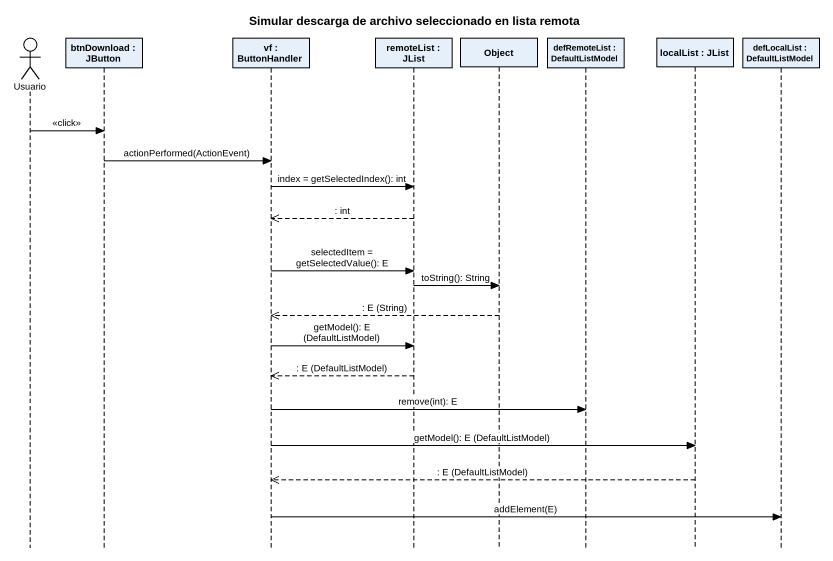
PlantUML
@startuml
title Simular descarga de archivo seleccionado en lista remota
hide footbox
actor Usuario
participant "btnDownload : JButton" as btnDownload
participant "vf : ButtonHandler" as vf
participant "remoteList : JList" as remoteList
participant "Object" as Object_
participant "defRemoteList : DefaultListModel" as defRemoteList
participant "localList : JList" as localList
participant "defLocalList : DefaultListModel" as defLocalList

Usuario -> btnDownload : <<click>>
btnDownload -> vf : actionPerformed(ActionEvent)
vf -> remoteList : index = getSelectedIndex(): int
remoteList -->> vf : : int
vf -> remoteList : selectedItem = getSelectedValue(): E
remoteList -> Object_ : toString(): String
Object_ -->> vf : : E (String)
vf -> remoteList : getModel(): E (DefaultListModel)
remoteList -->> vf : : E (DefaultListModel)
vf -> defRemoteList : remove(int): E
vf -> localList : getModel(): E (DefaultListModel)
localList -->> vf : : E (DefaultListModel)
vf -> defLocalList : addElement(E)
@enduml
